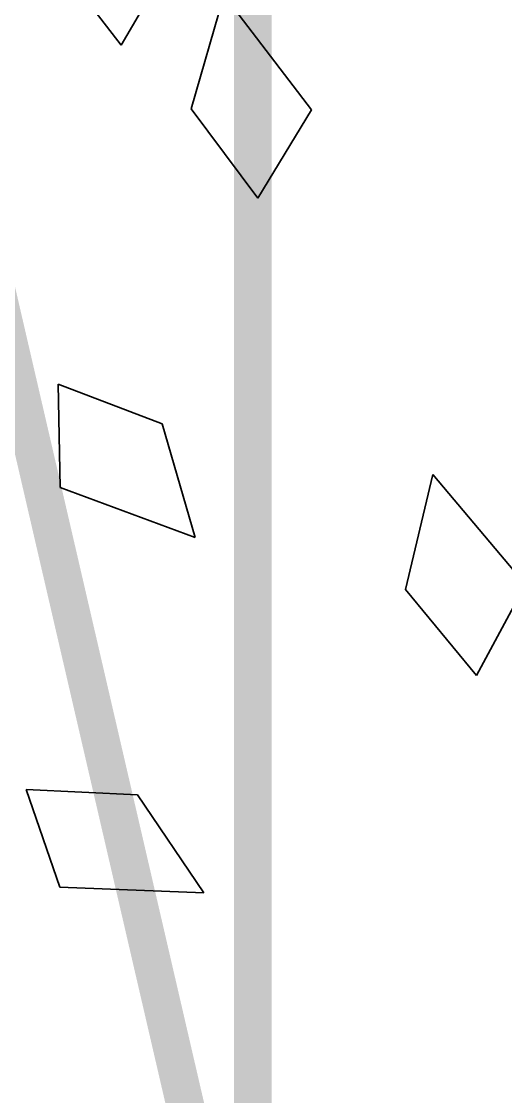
# Model space of a CAD drawing. Header units: millimetres. Extents: x -179928 to 528275, y -469666 to 511935.
# Drawn here: x 237347 to 237860, y 20686 to 21824 of the extents above; entities that cross this region are included whole.
import ezdxf

# ---------------------------------------------------------------- set-up
doc = ezdxf.new("R2010")
doc.units = ezdxf.units.MM
doc.linetypes.add('DASHED', pattern=[0.75, 0.5, -0.25])
doc.layers.add('ad-Landscape', color=94, linetype='Continuous', lineweight=35)
doc.layers.add('ad-Secondary Roof', color=6, linetype='Continuous')

# ---------------------------------------------------------------- blocks, each defined once
blk = doc.blocks.new('A$Ca594aa6c')
at = {"layer": 'ad-Secondary Roof', "linetype": 'DASHED', "ltscale": 2, "const_width": 40}
for points in [[(14850, -8425), (14070.7, -11787.5), (14850, -15150)], [(12570, -8425), (10464.6, -11787.5), (12570, -15150), (14850, -15150), (14850, -8425)]]:
    blk.add_lwpolyline(points, close=True, dxfattribs=at)
blk = doc.blocks.new('1625W-Roof Plan')
blk.add_blockref('A$Ca594aa6c', (0, 13620))
blk = doc.blocks.new('1625_West Villa')
blk.add_blockref('1625W-Roof Plan', (0, 0))
blk = doc.blocks.new("All Plot's Villa Plans")
at = {"ltscale": 5}
blk.add_blockref('1625_West Villa', (222742.3, 21898.3), dxfattribs=at)
blk = doc.blocks.new('qerfefr')
at = {"layer": 'ad-Landscape', "color": 70, "ltscale": 1.622888}
for p, q in [((260795.8011, 1945721.2702, 129.9135), (260795.7562, 1945721.3792, 129.9135)), ((260795.8793, 1945721.3467, 129.9135), (260795.8011, 1945721.2702, 129.9135)), ((260795.6161, 1945720.8356, 129.9135), (260795.6427, 1945720.9416, 129.9135)), ((260795.6427, 1945720.9416, 129.9135), (260795.738, 1945720.8722, 129.9135)), ((260795.738, 1945720.8722, 129.9135), (260795.7402, 1945720.7471, 129.9135)), ((260795.7402, 1945720.7471, 129.9135), (260795.6161, 1945720.8356, 129.9135)), ((260795.4976, 1945720.5368, 129.9135), (260795.6097, 1945720.5002, 129.9135)), ((260795.5051, 1945720.4277, 129.9135), (260795.4976, 1945720.5368, 129.9135)), ((260795.6097, 1945720.5002, 129.9135), (260795.6505, 1945720.3819, 129.9135)), ((260795.6505, 1945720.3819, 129.9135), (260795.5051, 1945720.4277, 129.9135))]:
    blk.add_line(p, q, dxfattribs=at)
at = {"layer": 'ad-Landscape', "color": 104, "ltscale": 1.622888}
for p, q in [((260795.8549, 1945721.1858, 129.9135), (260795.92, 1945721.2927, 129.9135)), ((260795.92, 1945721.2927, 129.9135), (260795.9775, 1945721.1515, 129.9135)), ((260795.8983, 1945721.0762, 129.9135), (260795.8549, 1945721.1858, 129.9135)), ((260795.9775, 1945721.1515, 129.9135), (260795.8983, 1945721.0762, 129.9135)), ((260795.9404, 1945720.6355, 129.9135), (260796.0003, 1945720.7454, 129.9135)), ((260796.0003, 1945720.7454, 129.9135), (260796.0646, 1945720.6072, 129.9135)), ((260795.9891, 1945720.5281, 129.9135), (260795.9404, 1945720.6355, 129.9135)), ((260796.0646, 1945720.6072, 129.9135), (260795.9891, 1945720.5281, 129.9135))]:
    blk.add_line(p, q, dxfattribs=at)
blk = doc.blocks.new('zw$E387')
at = {"color": 6, "xscale": 999.9541051248865, "yscale": 999.9541051248865, "zscale": 999.9541051248865, "rotation": 15.20137085992778}
blk.add_blockref('qerfefr', (258746960.7, -1945913660.3, 863551.8), dxfattribs=at)

msp = doc.modelspace()

# ---------------------------------------------------------------- block references
at = {"ltscale": 5}
msp.add_blockref("All Plot's Villa Plans", (0, 0), dxfattribs=at)

# ---------------------------------------------------------------- next in the draw order: block references
msp.add_blockref('zw$E387', (0, 0), dxfattribs=at)

doc.saveas('drawing.dxf')
